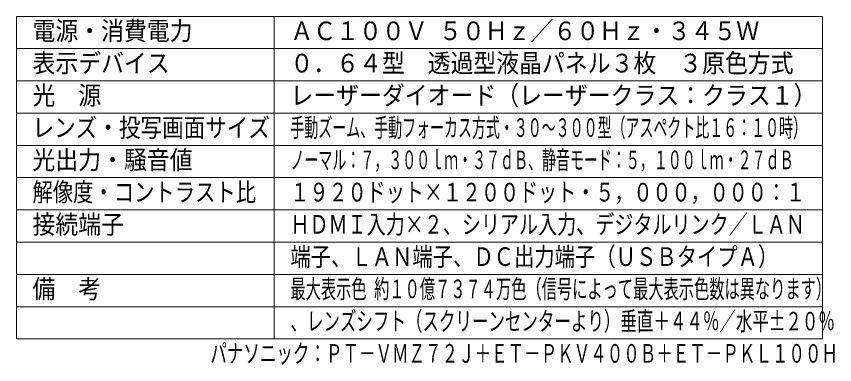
# Model space of a CAD drawing. Units: millimetres on the paper. Extents: x -62 to 64, y -59 to 93.
# Drawn here: x -62.5 to 64.4, y -58.6 to -4.6 of the extents above; entities that cross this region are included whole.
import ezdxf
from ezdxf.enums import TextEntityAlignment as Align

# ---------------------------------------------------------------- set-up
doc = ezdxf.new("R2010")
doc.units = ezdxf.units.MM
doc.layers.add('0-0_MOJI1', color=7, linetype='Continuous')
doc.layers.add('0-1_相当品', color=4, linetype='Continuous')
doc.layers.add('0-5_WAKU', color=4, linetype='Continuous', lineweight=9)
doc.styles.add('ＭＳ ゴシック', font='')
doc.styles.get('ＭＳ ゴシック').set_extended_font_data('MS Gothic')

msp = doc.modelspace()

# ---------------------------------------------------------------- linework, layer by layer
at = {"layer": '0-5_WAKU', "color": 3}
for p, q in [((-62.5, -4.6), (-62.5, -54.6)), ((-62.5, -4.6), (62.5, -4.6)), ((-22.5, -54.6), (-22.5, -4.6)), ((62.5, -54.6), (62.5, -4.6)), ((-62.5, -54.6), (62.5, -54.6))]:
    msp.add_line(p, q, dxfattribs=at)
at = {"layer": '0-5_WAKU'}
for p, q in [((-62.5, -9.6), (62.5, -9.6)), ((-62.5, -14.6), (62.5, -14.6)), ((-62.5, -19.6), (62.5, -19.6)), ((-62.5, -24.6), (62.5, -24.6)), ((-62.5, -29.6), (62.5, -29.6)), ((62.5, -34.6), (-62.5, -34.6)), ((-62.5, -39.6), (62.5, -39.6)), ((-62.5, -44.6), (62.5, -44.6)), ((-62.5, -49.6), (62.5, -49.6))]:
    msp.add_line(p, q, dxfattribs=at)

# ---------------------------------------------------------------- texts
at = {"layer": '0-0_MOJI1', "style": 'ＭＳ ゴシック'}
for s, height, width, p in [('電源・消費電力', 2.889, 0.9, (-60, -9.155)), ('ＡＣ１００Ｖ ５０Ｈｚ／６０Ｈｚ・３４５Ｗ', 2.889, 0.9, (-20, -9.155)), ('表示デバイス', 2.889, 0.9, (-60, -14.155)), ('０．６４型\u3000透過型液晶パネル３枚\u3000３原色方式 ', 2.889, 0.9, (-20, -14.155)), ('光\u3000源 ', 2.889, 0.9, (-60, -19.155)), ('レーザーダイオード（レーザークラス：クラス１）', 2.889, 0.9, (-20, -19.155)), ('レンズ・投写画面サイズ ', 2.889, 0.85, (-60, -24.155)), ('手動ズーム、手動フォーカス方式・３０～３００型（アスペクト比１６：１０時）', 2.886, 0.55, (-20, -24.155)), ('光出力・騒音値', 2.889, 0.9, (-60, -29.155)), ('ノーマル：７，３００ｌｍ・３７ｄＢ、静音モード：５，１００ｌｍ・２７ｄＢ', 2.889, 0.55, (-20, -29.155)), ('解像度・コントラスト比', 2.889, 0.8, (-60, -34.155)), ('１９２０ドット×１２００ドット・５，０００，０００：１', 2.889, 0.75, (-20, -34.155)), ('接続端子', 2.889, 0.9, (-60, -39.155)), ('ＨＤＭＩ入力×２、シリアル入力、デジタルリンク／ＬＡＮ', 2.889, 0.75, (-20, -39.155)), ('端子、ＬＡＮ端子、ＤＣ出力端子（ＵＳＢタイプＡ）', 2.889, 0.8, (-20, -44.155)), ('備\u3000考', 2.889, 0.9, (-60, -49.155)), ('最大表示色 約１０億７３７４万色（信号によって最大表示色数は異なります）', 2.886, 0.6, (-20, -49.155)), ('、レンズシフト（スクリーンセンターより）垂直＋４４％／水平±２０％', 2.886, 0.65, (-20, -54.155))]:
    msp.add_text(s, height=height, dxfattribs=dict(at, width=width)).set_placement(p, align=Align.BOTTOM_LEFT)
at = {"layer": '0-1_相当品', "style": 'ＭＳ ゴシック', "width": 0.65}
msp.add_text('パナソニック：ＰＴ－ＶＭＺ７２Ｊ＋ＥＴ－ＰＫＶ４００Ｂ＋ＥＴ－ＰＫＬ１００Ｈ', height=2.889, dxfattribs=at).set_placement((-32.42, -59.155), align=Align.BOTTOM_LEFT)

doc.saveas('drawing.dxf')
